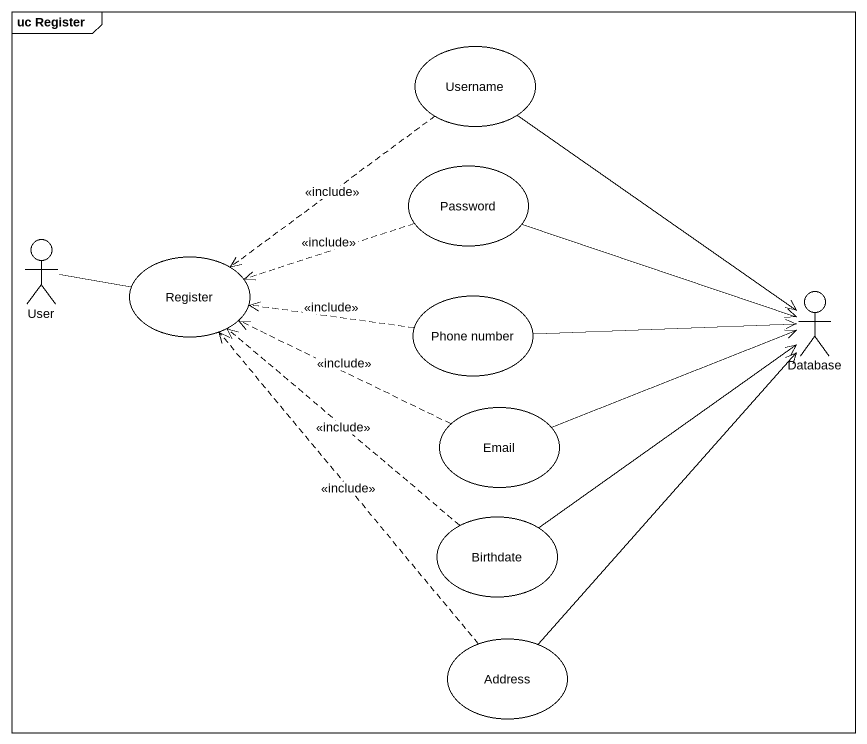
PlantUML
@startuml
mainframe uc Register
usecase Username
usecase Password
actor User
usecase Register
usecase "Phone number" as Phone_number
actor "Database" as Database_
usecase Email
usecase Birthdate
usecase Address
Username ..> Register : <<include>>
Username --> Database_
Password .left.> Register : <<include>>
Password -right-> Database_
User -right- Register
Phone_number .left.> Register : <<include>>
Phone_number -right-> Database_
Email .left.> Register : <<include>>
Email -right-> Database_
Birthdate .up.> Register : <<include>>
Birthdate -up-> Database_
Address .up.> Register : <<include>>
Address -up-> Database_
@enduml
